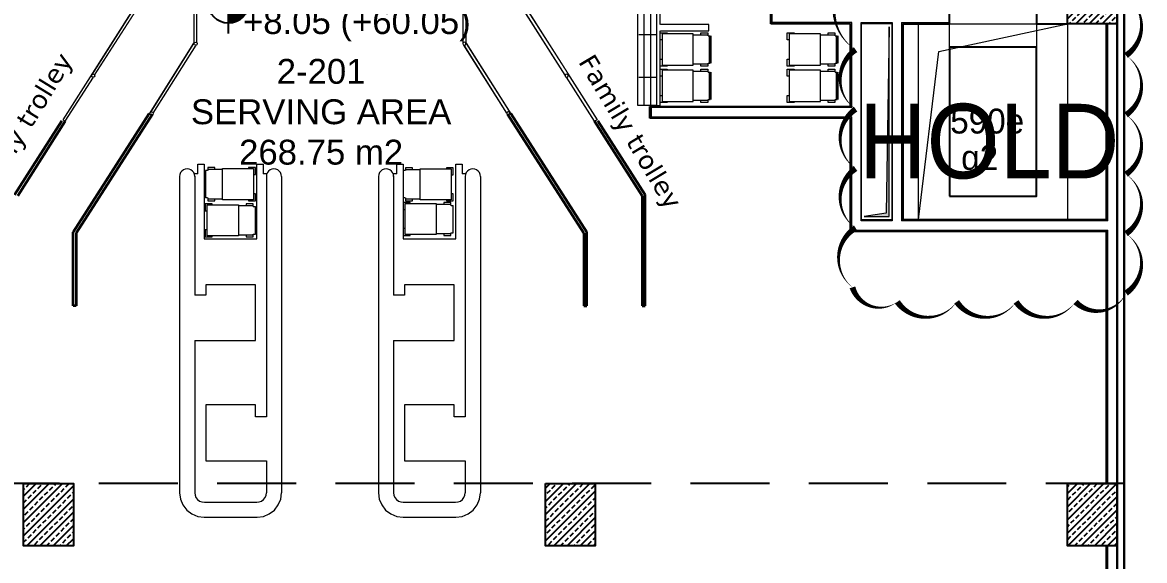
# Model space of a CAD drawing. Header units: metres. Extents: x -9891 to 773, y -8413 to 232.
# Drawn here: x -2600 to -794, y -5042 to -4176 of the extents above; entities that cross this region are included whole.
import ezdxf
from ezdxf.enums import TextEntityAlignment as Align

# ---------------------------------------------------------------- set-up
doc = ezdxf.new("R2010")
doc.units = ezdxf.units.M
doc.header["$LTSCALE"] = 0.01
doc.header["$MEASUREMENT"] = 0
doc.linetypes.add('HIDDEN', pattern=[9.525, 6.35, -3.175])
doc.linetypes.add('Wipeout_Contour', pattern=[5, 0, -5])
doc.layers.get('0').update_dxf_attribs({"color": 30, "lineweight": 0})
for name, color, linetype in [('AG-PLASTER', 73, 'Continuous'), ('V-0_Hatch_Concrete', 252, 'Continuous'), ('V-2_Column', 160, 'Continuous'), ('V-5_Mechanical', 222, 'Continuous'), ('V_KOT', 2, 'Continuous')]:
    doc.layers.add(name, color=color, linetype=linetype)
for name, color, linetype, lineweight in [('AG-Wall', 4, 'Continuous', 20), ('AI-040', 2, 'Continuous', 20), ('AI-040 @ 250', 2, 'Continuous', 20), ('Cephe Duvarı', 3, 'Continuous', 30), ('HOLD', 7, 'Continuous', 0), ('shaft', 3, 'Continuous', 20), ('SP1-Equipment', 4, 'Continuous', 9)]:
    doc.layers.add(name, color=color, linetype=linetype, lineweight=lineweight)
doc.styles.add('ALANLAR_B8$0$ALANLAR_B8$0$VIVA_100', font='arial.ttf', dxfattribs={"height": 25})
doc.styles.add('ARIAL', font='arial.ttf', dxfattribs={"width": 0.9})
doc.styles.add('ARIAL-ING', font='arial.ttf')
doc.styles.add('GENERATED_STYLE_5', font='verdana.ttf')
doc.styles.add('IIS IKEA SANS', font='')
doc.styles.get('IIS IKEA SANS').set_extended_font_data('IKEA Sans')

# ---------------------------------------------------------------- blocks, each defined once
blk = doc.blocks.new('150714_ARSA$0$KOLON 80X120')
at = {"layer": 'V-0_Hatch_Concrete'}
h = blk.add_hatch(dxfattribs=at)
h.set_pattern_fill('ANSI33', color=256, scale=60)
h.set_pattern_definition([(45, (-19036.79, -4512.143), (-10.606602, 10.606602), []), (45, (-19026.183, -4512.143), (-10.606602, 10.606602), [7.5, -3.75])])
h.paths.add_polyline_path([(0, 100), (80, 100), (80, 0), (0, 0)])
at = {"layer": 'V-2_Column'}
blk.add_lwpolyline([(0, 100), (80, 100), (80, 0), (0, 0), (0, 100)], dxfattribs=at)
blk = doc.blocks.new('Wall_192_1', base_point=(-21902, -35378))
at = {"color": 254, "linetype": 'Wipeout_Contour', "lineweight": 0, "ltscale": 164787.174527}
blk.add_wipeout([(-21937, -35343), (-21902, -35378), (-21311, -34788), (-21347, -34752)], dxfattribs=at).dxf.layer = 'SP1-Equipment'
at = {"layer": 'SP1-Equipment', "color": 7, "linetype": 'Continuous', "lineweight": 20}
blk.add_line((-21937, -35343), (-21902, -35378), dxfattribs=at)
at = {"color": 254, "linetype": 'Wipeout_Contour', "lineweight": 0, "ltscale": 160488.646338}
blk.add_wipeout([(-21311, -34717), (-21276, -34752), (-20374, -33850), (-20409, -33815)], dxfattribs=at).dxf.layer = 'SP1-Equipment'
at = {"color": 254, "linetype": 'Wipeout_Contour', "lineweight": 0, "ltscale": 197449.507403}
blk.add_wipeout([(-20398, -33803), (-20409, -33815), (-20391, -33832), (-20399, -33814), (-20395, -33804)], dxfattribs=at).dxf.layer = 'SP1-Equipment'
at = {"color": 254, "linetype": 'Wipeout_Contour', "lineweight": 0, "ltscale": 285347.931055}
blk.add_wipeout([(-21311, -34717), (-21347, -34752), (-21324, -34775), (-21331, -34758), (-21324, -34740), (-21306, -34733), (-21288, -34740)], dxfattribs=at).dxf.layer = 'SP1-Equipment'
at = {"color": 254, "linetype": 'Wipeout_Contour', "lineweight": 0, "ltscale": 236939.0596}
blk.add_wipeout([(-20391, -33832), (-20374, -33850), (-20348, -33824), (-20352, -33822), (-20356, -33832), (-20374, -33839)], dxfattribs=at).dxf.layer = 'SP1-Equipment'
at = {"color": 254, "linetype": 'Wipeout_Contour', "lineweight": 0, "ltscale": 122378.811117}
blk.add_wipeout([(-21306, -34783), (-21324, -34775), (-21311, -34788)], dxfattribs=at).dxf.layer = 'SP1-Equipment'
at = {"color": 254, "linetype": 'Wipeout_Contour', "lineweight": 0, "ltscale": 122247.043925}
blk.add_wipeout([(-21276, -34752), (-21288, -34740), (-21281, -34757)], dxfattribs=at).dxf.layer = 'SP1-Equipment'
at = {"layer": 'SP1-Equipment', "color": 7, "linetype": 'Continuous', "lineweight": 20}
for p, q in [((-20398, -33803), (-21937, -35343)), ((-21281, -34757), (-20348, -33824)), ((-21902, -35378), (-21306, -34783))]:
    blk.add_line(p, q, dxfattribs=at)
blk = doc.blocks.new('Wall_195_1', base_point=(-19410, -34427))
at = {"color": 254, "linetype": 'Wipeout_Contour', "lineweight": 0, "ltscale": 155685.132144}
blk.add_wipeout([(-19460, -34395), (-19410, -34395), (-19410, -33045), (-19460, -33045)], dxfattribs=at).dxf.layer = 'SP1-Equipment'
at = {"color": 254, "linetype": 'Wipeout_Contour', "lineweight": 0, "ltscale": 151200.997762}
blk.add_wipeout([(-19460, -32995), (-19410, -32995), (-19410, -31845), (-19460, -31845)], dxfattribs=at).dxf.layer = 'SP1-Equipment'
at = {"color": 254, "linetype": 'Wipeout_Contour', "lineweight": 0, "ltscale": 197595.678534}
blk.add_wipeout([(-19460, -34406), (-19451, -34410), (-19448, -34402), (-19430, -34395), (-19460, -34395)], dxfattribs=at).dxf.layer = 'SP1-Equipment'
at = {"color": 254, "linetype": 'Wipeout_Contour', "lineweight": 0, "ltscale": 147116.760278}
blk.add_wipeout([(-19460, -31795), (-19410, -31795), (-19410, -30652), (-19460, -30652)], dxfattribs=at).dxf.layer = 'SP1-Equipment'
at = {"color": 254, "linetype": 'Wipeout_Contour', "lineweight": 0, "ltscale": 268246.837725}
blk.add_wipeout([(-19460, -33045), (-19430, -33045), (-19448, -33037), (-19455, -33020), (-19448, -33002), (-19430, -32995), (-19460, -32995)], dxfattribs=at).dxf.layer = 'SP1-Equipment'
at = {"color": 254, "linetype": 'Wipeout_Contour', "lineweight": 0, "ltscale": 158002.79646}
blk.add_wipeout([(-19410, -34395), (-19430, -34395), (-19412, -34402), (-19410, -34407)], dxfattribs=at).dxf.layer = 'SP1-Equipment'
at = {"color": 254, "linetype": 'Wipeout_Contour', "lineweight": 0, "ltscale": 181488.29073}
blk.add_wipeout([(-19460, -30635), (-19460, -30636), (-19460, -30652), (-19438, -30652), (-19456, -30644)], dxfattribs=at).dxf.layer = 'SP1-Equipment'
at = {"color": 254, "linetype": 'Wipeout_Contour', "lineweight": 0, "ltscale": 261043.692297}
blk.add_wipeout([(-19460, -31845), (-19430, -31845), (-19448, -31837), (-19455, -31820), (-19448, -31802), (-19430, -31795), (-19460, -31795)], dxfattribs=at).dxf.layer = 'SP1-Equipment'
at = {"color": 254, "linetype": 'Wipeout_Contour', "lineweight": 0, "ltscale": 153150.735117}
blk.add_wipeout([(-19430, -32995), (-19412, -33002), (-19410, -33007), (-19410, -32995)], dxfattribs=at).dxf.layer = 'SP1-Equipment'
at = {"color": 254, "linetype": 'Wipeout_Contour', "lineweight": 0, "ltscale": 217623.104121}
blk.add_wipeout([(-19421, -30644), (-19438, -30652), (-19410, -30652), (-19410, -30615), (-19417, -30618), (-19413, -30627)], dxfattribs=at).dxf.layer = 'SP1-Equipment'
at = {"color": 254, "linetype": 'Wipeout_Contour', "lineweight": 0, "ltscale": 149033.580876}
blk.add_wipeout([(-19430, -31795), (-19412, -31802), (-19410, -31807), (-19410, -31795)], dxfattribs=at).dxf.layer = 'SP1-Equipment'
at = {"color": 254, "linetype": 'Wipeout_Contour', "lineweight": 0, "ltscale": 153290.28981}
blk.add_wipeout([(-19412, -33037), (-19430, -33045), (-19410, -33045), (-19410, -33033)], dxfattribs=at).dxf.layer = 'SP1-Equipment'
at = {"layer": 'SP1-Equipment', "color": 7, "linetype": 'Continuous', "lineweight": 20}
blk.add_line((-19410, -34404), (-19410, -33035), dxfattribs=at)
at = {"color": 254, "linetype": 'Wipeout_Contour', "lineweight": 0, "ltscale": 149171.77784}
blk.add_wipeout([(-19412, -31837), (-19430, -31845), (-19410, -31845), (-19410, -31833)], dxfattribs=at).dxf.layer = 'SP1-Equipment'
at = {"layer": 'SP1-Equipment', "color": 7, "linetype": 'Continuous', "lineweight": 20}
for p, q in [((-19460, -30638), (-19460, -34406)), ((-19410, -31804), (-19410, -30615)), ((-19410, -33004), (-19410, -31835))]:
    blk.add_line(p, q, dxfattribs=at)
blk = doc.blocks.new('Wall_201_1', base_point=(-11171, -34115))
at = {"color": 254, "linetype": 'Wipeout_Contour', "lineweight": 0, "ltscale": 144279.640695}
blk.add_wipeout([(-11171, -34115), (-11953, -34115), (-11953, -34215), (-11171, -34215)], dxfattribs=at).dxf.layer = 'SP1-Equipment'
at = {"layer": 'SP1-Equipment', "color": 7, "linetype": 'Continuous', "lineweight": 20}
for p, q in [((-11171, -34115), (-11953, -34115)), ((-11171, -34215), (-11171, -34115)), ((-11953, -34215), (-11171, -34215))]:
    blk.add_line(p, q, dxfattribs=at)
blk = doc.blocks.new('Wall_208_1', base_point=(-12013, -29401))
at = {"color": 254, "linetype": 'Wipeout_Contour', "lineweight": 0, "ltscale": 138279.79055}
blk.add_wipeout([(-12013, -29401), (-12013, -35418), (-11953, -35418), (-11953, -29401)], dxfattribs=at).dxf.layer = 'SP1-Equipment'
at = {"layer": 'SP1-Equipment', "color": 7, "linetype": 'Continuous', "lineweight": 20}
for p, q in [((-12013, -29401), (-12013, -35418)), ((-11953, -29401), (-12013, -29401)), ((-11953, -34115), (-11953, -29401)), ((-11953, -35418), (-11953, -34215)), ((-12013, -35418), (-11953, -35418))]:
    blk.add_line(p, q, dxfattribs=at)
blk = doc.blocks.new('Wall_242_1', base_point=(-15127, -34427))
at = {"color": 254, "linetype": 'Wipeout_Contour', "lineweight": 0, "ltscale": 138738.496948}
blk.add_wipeout([(-15077, -30652), (-15127, -30652), (-15127, -31795), (-15077, -31795)], dxfattribs=at).dxf.layer = 'SP1-Equipment'
at = {"color": 254, "linetype": 'Wipeout_Contour', "lineweight": 0, "ltscale": 204973.164877}
blk.add_wipeout([(-15127, -30615), (-15127, -30652), (-15099, -30652), (-15117, -30644), (-15124, -30627), (-15121, -30618)], dxfattribs=at).dxf.layer = 'SP1-Equipment'
at = {"color": 254, "linetype": 'Wipeout_Contour', "lineweight": 0, "ltscale": 143062.170018}
blk.add_wipeout([(-15077, -31845), (-15127, -31845), (-15127, -32995), (-15077, -32995)], dxfattribs=at).dxf.layer = 'SP1-Equipment'
at = {"color": 254, "linetype": 'Wipeout_Contour', "lineweight": 0, "ltscale": 170772.384266}
blk.add_wipeout([(-15082, -30644), (-15099, -30652), (-15077, -30652), (-15077, -30636), (-15078, -30635)], dxfattribs=at).dxf.layer = 'SP1-Equipment'
at = {"color": 254, "linetype": 'Wipeout_Contour', "lineweight": 0, "ltscale": 140993.313667}
blk.add_wipeout([(-15127, -31845), (-15108, -31845), (-15125, -31837), (-15127, -31833)], dxfattribs=at).dxf.layer = 'SP1-Equipment'
at = {"color": 254, "linetype": 'Wipeout_Contour', "lineweight": 0, "ltscale": 147792.958436}
blk.add_wipeout([(-15077, -33045), (-15127, -33045), (-15127, -34395), (-15077, -34395)], dxfattribs=at).dxf.layer = 'SP1-Equipment'
at = {"color": 254, "linetype": 'Wipeout_Contour', "lineweight": 0, "ltscale": 140847.088047}
blk.add_wipeout([(-15127, -31795), (-15127, -31807), (-15125, -31802), (-15108, -31795)], dxfattribs=at).dxf.layer = 'SP1-Equipment'
at = {"color": 254, "linetype": 'Wipeout_Contour', "lineweight": 0, "ltscale": 145343.758483}
blk.add_wipeout([(-15127, -33045), (-15108, -33045), (-15125, -33037), (-15127, -33033)], dxfattribs=at).dxf.layer = 'SP1-Equipment'
at = {"color": 254, "linetype": 'Wipeout_Contour', "lineweight": 0, "ltscale": 150305.61431}
blk.add_wipeout([(-15108, -34395), (-15127, -34395), (-15127, -34407), (-15125, -34402)], dxfattribs=at).dxf.layer = 'SP1-Equipment'
at = {"color": 254, "linetype": 'Wipeout_Contour', "lineweight": 0, "ltscale": 246516.552747}
blk.add_wipeout([(-15108, -31845), (-15077, -31845), (-15077, -31795), (-15108, -31795), (-15090, -31802), (-15083, -31820), (-15090, -31837)], dxfattribs=at).dxf.layer = 'SP1-Equipment'
at = {"color": 254, "linetype": 'Wipeout_Contour', "lineweight": 0, "ltscale": 145196.562148}
blk.add_wipeout([(-15127, -32995), (-15127, -33007), (-15125, -33002), (-15108, -32995)], dxfattribs=at).dxf.layer = 'SP1-Equipment'
at = {"color": 254, "linetype": 'Wipeout_Contour', "lineweight": 0, "ltscale": 187823.794576}
blk.add_wipeout([(-15077, -34395), (-15108, -34395), (-15090, -34402), (-15086, -34410), (-15077, -34406)], dxfattribs=at).dxf.layer = 'SP1-Equipment'
at = {"layer": 'SP1-Equipment', "color": 7, "linetype": 'Continuous', "lineweight": 20}
blk.add_line((-15127, -30615), (-15127, -31804), dxfattribs=at)
at = {"color": 254, "linetype": 'Wipeout_Contour', "lineweight": 0, "ltscale": 254131.791586}
blk.add_wipeout([(-15108, -33045), (-15077, -33045), (-15077, -32995), (-15108, -32995), (-15090, -33002), (-15083, -33020), (-15090, -33037)], dxfattribs=at).dxf.layer = 'SP1-Equipment'
at = {"layer": 'SP1-Equipment', "color": 7, "linetype": 'Continuous', "lineweight": 20}
for p, q in [((-15077, -34406), (-15077, -30638)), ((-15127, -31835), (-15127, -33004)), ((-15127, -33035), (-15127, -34404))]:
    blk.add_line(p, q, dxfattribs=at)
blk = doc.blocks.new('Column_71_1', base_point=(-21306, -34758))
at = {"layer": 'SP1-Equipment', "color": 7, "linetype": 'Continuous', "lineweight": 20}
blk.add_circle((-21306, -34758), 25, dxfattribs=at)
blk = doc.blocks.new('Column_83_1', base_point=(-19430, -34420))
at = {"layer": 'SP1-Equipment', "color": 7, "linetype": 'Continuous', "lineweight": 20}
blk.add_circle((-19430, -34420), 25, dxfattribs=at)
blk = doc.blocks.new('Column_84_1', base_point=(-20368, -35358))
at = {"layer": 'SP1-Equipment', "color": 7, "linetype": 'Continuous', "lineweight": 20}
blk.add_circle((-20368, -35358), 25, dxfattribs=at)
blk = doc.blocks.new('PSR_Basket dispenser')
at = {"layer": 'SP1-Equipment', "color": 7, "linetype": 'Continuous', "lineweight": 13}
for p, q in [((112, 805), (0, 805)), ((0, 805), (0, 693)), ((16, 273), (16, 773)), ((16, 773), (516, 773)), ((112, 773), (112, 805)), ((533, 805), (421, 805)), ((421, 805), (421, 773)), ((516, 773), (516, 273)), ((533, 693), (533, 805)), ((0, 693), (16, 693)), ((516, 693), (533, 693)), ((516, 273), (16, 273)), ((32, 273), (32, 38)), ((501, 38), (501, 273)), ((32, 150), (0, 150)), ((0, 150), (0, 38)), ((0, 38), (46, 38)), ((46, 35), (46, 0)), ((486, 38), (533, 38)), ((486, 35), (486, 0)), ((533, 150), (501, 150)), ((533, 38), (533, 150)), ((46, 0), (486, 0))]:
    blk.add_line(p, q, dxfattribs=at)
blk = doc.blocks.new('SSN_Tray rail long straight')
at = {"layer": 'SP1-Equipment', "color": 7, "linetype": 'Continuous', "lineweight": 13}
for p, q in [((0, 8773), (300, 8773)), ((94, 15), (94, 8758)), ((197, 15), (197, 8758)), ((300, 0), (300, 8773)), ((0, 7662), (285, 7662)), ((285, 7662), (285, 7662)), ((0, 6662), (285, 6662)), ((0, 5691), (285, 5691)), ((0, 4662), (285, 4662)), ((0, 3662), (285, 3662)), ((0, 2662), (285, 2662)), ((0, 1662), (285, 1662)), ((0, 662), (285, 662)), ((0, 0), (301, 0))]:
    blk.add_line(p, q, dxfattribs=at)
blk = doc.blocks.new('SSN_Basket dispenser')
at = {"layer": 'SP1-Equipment', "color": 7, "linetype": 'Continuous', "lineweight": 20}
for p, q in [((112, 805), (0, 805)), ((0, 805), (0, 693)), ((16, 273), (16, 773)), ((16, 773), (516, 773)), ((112, 773), (112, 805)), ((533, 805), (421, 805)), ((421, 805), (421, 773)), ((516, 773), (516, 273)), ((533, 693), (533, 805)), ((0, 693), (16, 693)), ((516, 693), (533, 693)), ((516, 273), (16, 273)), ((32, 273), (32, 38)), ((501, 38), (501, 273)), ((32, 150), (0, 150)), ((0, 150), (0, 38)), ((0, 38), (46, 38)), ((46, 35), (46, 0)), ((486, 38), (533, 38)), ((486, 35), (486, 0)), ((533, 150), (501, 150)), ((533, 38), (533, 150))]:
    blk.add_line(p, q, dxfattribs=at)
at = {"layer": 'SP1-Equipment', "color": 7, "linetype": 'Continuous', "lineweight": 40}
blk.add_line((46, 0), (486, 0), dxfattribs=at)
blk = doc.blocks.new('SSN_Cash register island')
at = {"layer": 'SP1-Equipment', "color": 7, "linetype": 'Continuous', "lineweight": 13}
for p, q in [((61, 5590), (91, 5602)), ((91, 5602), (122, 5606)), ((122, 5606), (154, 5602)), ((154, 5602), (183, 5590)), ((396, 5679), (296, 5679)), ((296, 5679), (296, 5527)), ((396, 4479), (396, 5679)), ((1346, 5679), (1246, 5679)), ((1246, 5679), (1246, 4479)), ((1346, 5527), (1346, 5679)), ((1458, 5590), (1488, 5602)), ((1488, 5602), (1519, 5606)), ((1519, 5606), (1551, 5602)), ((1551, 5602), (1580, 5590)), ((0, 5484), (5, 5516)), ((0, 5484), (0, 395)), ((5, 5516), (17, 5545)), ((17, 5545), (36, 5570)), ((36, 5570), (61, 5590)), ((183, 5590), (209, 5570)), ((209, 5570), (228, 5545)), ((228, 5545), (240, 5516)), ((235, 5527), (296, 5527)), ((240, 5516), (244, 5484)), ((244, 5484), (244, 1616)), ((1346, 5527), (1406, 5527)), ((1397, 5484), (1401, 5516)), ((1397, 5492), (1397, 3573)), ((1401, 5516), (1414, 5545)), ((1414, 5545), (1433, 5570)), ((1433, 5570), (1458, 5590)), ((1580, 5590), (1605, 5570)), ((1605, 5570), (1625, 5545)), ((1625, 5545), (1637, 5516)), ((1637, 5516), (1641, 5484)), ((1641, 5484), (1641, 395)), ((1246, 4479), (396, 4479)), ((421, 2841), (421, 3737)), ((421, 3737), (424, 3737)), ((424, 3737), (1221, 3737)), ((1221, 3737), (1221, 3573)), ((1221, 3573), (1397, 3573)), ((1397, 2841), (421, 2841)), ((1397, 2841), (1397, 395)), ((421, 1616), (421, 1811)), ((421, 1811), (1221, 1811)), ((1221, 1811), (1221, 1616)), ((244, 1616), (421, 1616)), ((1221, 1616), (1221, 906)), ((244, 906), (244, 395)), ((1221, 906), (244, 906)), ((14, 293), (0, 395)), ((250, 355), (244, 395)), ((1397, 395), (1392, 355)), ((1641, 395), (1628, 293)), ((53, 198), (14, 293)), ((116, 116), (53, 198)), ((265, 318), (250, 355)), ((290, 285), (265, 318)), ((322, 261), (290, 285)), ((359, 245), (322, 261)), ((399, 240), (359, 245)), ((1242, 240), (399, 240)), ((1283, 245), (1242, 240)), ((1320, 261), (1283, 245)), ((1352, 285), (1320, 261)), ((1377, 318), (1352, 285)), ((1392, 355), (1377, 318)), ((1588, 198), (1526, 116)), ((1628, 293), (1588, 198)), ((198, 53), (116, 116)), ((293, 13), (198, 53)), ((395, 0), (293, 13)), ((1246, 0), (398, 0)), ((1348, 13), (1246, 0)), ((1444, 53), (1348, 13)), ((1526, 116), (1444, 53))]:
    blk.add_line(p, q, dxfattribs=at)
blk = doc.blocks.new('A$C10196342')
at = {"layer": 'SP1-Equipment', "color": 7, "lineweight": 35}
for p, q in [((-6848, -36370), (-6848, -38140)), ((-6797, -38140), (-6796, -36356)), ((-16005, -38140), (-16006, -36957)), ((-15955, -36971), (-15955, -38140)), ((-7787, -36971), (-7787, -38140)), ((-7737, -38140), (-7736, -36957)), ((-15955, -38140), (-16005, -38140)), ((-7787, -38140), (-7737, -38140)), ((-6848, -38140), (-6797, -38140))]:
    blk.add_line(p, q, dxfattribs=at)
for name, p in [('Wall_242_1', (-9730, -33927)), ('Wall_201_1', (-5773, -33615))]:
    blk.add_blockref(name, p, dxfattribs=at)
at = {"layer": 'SP1-Equipment', "color": 7, "lineweight": 35, "rotation": 12.494122409523}
blk.add_blockref('Wall_192_1', (-16130, -35171), dxfattribs=at)
at = {"layer": 'SP1-Equipment', "color": 7, "lineweight": 35, "xscale": -0.9999999999999982, "rotation": 347.505877590477}
blk.add_blockref('Wall_192_1', (-7612, -35171), dxfattribs=at)
at = {"layer": 'SP1-Equipment', "color": 7, "linetype": 'Continuous', "lineweight": 13, "xscale": -0.9999999999999987, "zscale": 999.9999999999994, "rotation": 90}
for p in [(-3705, -33749), (-3705, -34334)]:
    blk.add_blockref('SSN_Basket dispenser', p, dxfattribs=at)
at = {"layer": 'SP1-Equipment', "color": 7, "linetype": 'Continuous', "lineweight": 13, "xscale": -0.9999999999999987, "zscale": 1000}
for p in [(-12650, -41541), (-9449, -41541)]:
    blk.add_blockref('SSN_Cash register island', p, dxfattribs=at)
at = {"layer": 'SP1-Equipment', "color": 7, "linetype": 'Continuous', "lineweight": 13, "yscale": 1.003287636965597, "zscale": 1000}
for p, rotation in [((-13876, -35916), 270), ((-10693, -35918), 270), ((-9887, -37009), 90), ((-13071, -37030), 90)]:
    blk.add_blockref('PSR_Basket dispenser', p, dxfattribs=dict(at, rotation=rotation))
at = {"layer": 'SP1-Equipment', "color": 7, "lineweight": 35}
blk.add_blockref('Wall_208_1', (-6615, -28901), dxfattribs=at)
at = {"layer": 'SP1-Equipment', "color": 7, "lineweight": 35, "rotation": 12.494122409523}
blk.add_blockref('Column_71_1', (-15682, -34437), dxfattribs=at)
at = {"layer": 'SP1-Equipment', "color": 7, "lineweight": 35, "xscale": -0.9999999999999982, "rotation": 347.505877590477}
blk.add_blockref('Column_71_1', (-8060, -34437), dxfattribs=at)
at = {"color": 254, "linetype": 'Wipeout_Contour', "lineweight": 0, "ltscale": 160653.619389}
for points in [[(-14753, -35004), (-14711, -35030), (-14030, -33951), (-14072, -33924)], [(-8989, -35004), (-9031, -35030), (-9712, -33951), (-9670, -33924)]]:
    blk.add_wipeout(points, dxfattribs=at).dxf.layer = 'SP1-Equipment'
at = {"color": 254, "linetype": 'Wipeout_Contour', "lineweight": 0, "ltscale": 167852.804809}
for points in [[(-16677, -36521), (-16627, -36542), (-14975, -34889), (-15010, -34854)], [(-7064, -36521), (-7114, -36542), (-8767, -34889), (-8732, -34854)]]:
    blk.add_wipeout(points, dxfattribs=at).dxf.layer = 'SP1-Equipment'
at = {"layer": 'SP1-Equipment', "color": 7, "lineweight": 35}
for p, q in [((-16946, -36356), (-16184, -35161)), ((-16130, -35171), (-16894, -36370)), ((-7612, -35171), (-6848, -36370)), ((-6796, -36356), (-7558, -35161))]:
    blk.add_line(p, q, dxfattribs=at)
at = {"layer": 'SP1-Equipment', "color": 7, "linetype": 'Continuous', "lineweight": 13, "xscale": -0.9977159984263106, "yscale": 0.6859137819357574, "zscale": 999.9999999999994}
blk.add_blockref('SSN_Tray rail long straight', (-6615, -34918), dxfattribs=at)
at = {"layer": 'SP1-Equipment', "color": 7, "linetype": 'Continuous', "lineweight": 13, "xscale": -0.9999999999999987, "zscale": 999.9999999999994, "rotation": 90}
for p in [(-5750, -33749), (-5750, -34334)]:
    blk.add_blockref('SSN_Basket dispenser', p, dxfattribs=at)
at = {"layer": 'SP1-Equipment', "color": 7, "linetype": 'Continuous', "lineweight": 13, "char_height": 300, "attachment_point": 2, "style": 'GENERATED_STYLE_5'}
for insert, rotation in [((-16986, -35224), 58.5116), ((-6905, -35260), 300.9094)]:
    blk.add_mtext('{Family trolley}', dxfattribs=dict(at, insert=insert, rotation=rotation))
at = {"color": 254, "linetype": 'Wipeout_Contour', "lineweight": 0, "ltscale": 197683.464047}
for points in [[(-14065, -33913), (-14072, -33924), (-14046, -33941), (-14057, -33925), (-14055, -33915)], [(-9677, -33913), (-9670, -33924), (-9696, -33941), (-9685, -33925), (-9687, -33915)]]:
    blk.add_wipeout(points, dxfattribs=at).dxf.layer = 'SP1-Equipment'
at = {"color": 254, "linetype": 'Wipeout_Contour', "lineweight": 0, "ltscale": 285601.094756}
for points in [[(-14753, -35004), (-14780, -35046), (-14754, -35063), (-14765, -35047), (-14762, -35028), (-14746, -35017), (-14727, -35020)], [(-8989, -35004), (-8962, -35046), (-8988, -35063), (-8977, -35047), (-8980, -35028), (-8996, -35017), (-9015, -35020)]]:
    blk.add_wipeout(points, dxfattribs=at).dxf.layer = 'SP1-Equipment'
at = {"color": 254, "linetype": 'Wipeout_Contour', "lineweight": 0, "ltscale": 158194.862163}
for points in [[(-14046, -33941), (-14030, -33951), (-14024, -33942), (-14027, -33944)], [(-9696, -33941), (-9712, -33951), (-9718, -33942), (-9715, -33944)]]:
    blk.add_wipeout(points, dxfattribs=at).dxf.layer = 'SP1-Equipment'
at = {"color": 254, "linetype": 'Wipeout_Contour', "lineweight": 0, "ltscale": 163312.565607}
for points in [[(-14735, -35066), (-14754, -35063), (-14738, -35073), (-14732, -35064)], [(-9007, -35066), (-8988, -35063), (-9004, -35073), (-9010, -35064)]]:
    blk.add_wipeout(points, dxfattribs=at).dxf.layer = 'SP1-Equipment'
at = {"layer": 'SP1-Equipment', "color": 7, "lineweight": 35, "xscale": -0.9999999999999979, "rotation": 347.2665490060239}
blk.add_blockref('Column_83_1', (-9709, -33920), dxfattribs=at)
at = {"color": 254, "linetype": 'Wipeout_Contour', "lineweight": 0, "ltscale": 163154.862937}
for points in [[(-14711, -35030), (-14727, -35020), (-14716, -35036), (-14717, -35040)], [(-9031, -35030), (-9015, -35020), (-9026, -35036), (-9025, -35040)]]:
    blk.add_wipeout(points, dxfattribs=at).dxf.layer = 'SP1-Equipment'
at = {"layer": 'SP1-Equipment', "color": 7, "linetype": 'Continuous', "lineweight": 20}
for p, q in [((-14065, -33913), (-14783, -35051)), ((-14716, -35038), (-14025, -33944)), ((-9026, -35038), (-9717, -33944)), ((-9677, -33913), (-8959, -35051))]:
    blk.add_line(p, q, dxfattribs=at)
at = {"layer": 'SP1-Equipment', "color": 7, "lineweight": 35}
for p, q in [((-16006, -36957), (-14780, -35046)), ((-14726, -35056), (-15955, -36971)), ((-9016, -35056), (-7787, -36971)), ((-7736, -36957), (-8962, -35046))]:
    blk.add_line(p, q, dxfattribs=at)
at = {"layer": 'SP1-Equipment', "color": 7, "lineweight": 35, "rotation": 12.73345099397606}
blk.add_blockref('Column_84_1', (-14741, -35041), dxfattribs=at)
at = {"layer": 'SP1-Equipment', "color": 7, "lineweight": 35, "xscale": -0.9999999999999979, "rotation": 347.2665490060239}
blk.add_blockref('Column_84_1', (-9001, -35041), dxfattribs=at)
at = {"layer": 'SP1-Equipment', "color": 7, "lineweight": 35}
blk.add_blockref('Wall_195_1', (-14013, -33927), dxfattribs=at)
at = {"layer": 'SP1-Equipment', "color": 7, "lineweight": 35, "rotation": 12.73345099397606}
blk.add_blockref('Column_83_1', (-14032, -33920), dxfattribs=at)
blk = doc.blocks.new('*U8')
at = {"style": 'ARIAL'}
for tag, p in [('NO', (1.676, 0.8)), ('MAHAL', (1.676, -1.8)), ('ALAN', (1.676, -4.4))]:
    blk.add_attdef(tag, text='', height=1.6, dxfattribs=at).set_placement(p, align=Align.MIDDLE_CENTER)
blk = doc.blocks.new('*U175')
for p, q in [((0, -493), (0, 493)), ((-493, 0), (2191, 0))]:
    blk.add_line(p, q)
at = {"const_width": 328}
for points in [[(0, 164, 0.414214), (-164, 0, 0.414214)], [(0, -164, 0.414214), (164, 0, 0.414214)]]:
    blk.add_lwpolyline(points, format="xyb", dxfattribs=at)
blk.add_circle((0, 0), 328)
at = {"style": 'ALANLAR_B8$0$ALANLAR_B8$0$VIVA_100'}
for tag, p in [('%%P0.00', (1897, 137)), ('-0.07', (1834, -502))]:
    blk.add_attdef(tag, text='', height=400, dxfattribs=at).set_placement(p, align=Align.RIGHT)

msp = doc.modelspace()

# ---------------------------------------------------------------- linework, layer by layer
msp.add_lwpolyline([(-1108.4, -4178.1), (-968.4, -4178.1), (-968.4, -4215.6), (-1108.4, -4215.6)], close=True)
at = {"layer": 'AG-PLASTER'}
for p, q in [((-1395.8, -4178.1), (-1395.8, -4159.1)), ((-1108.4, -4178.1), (-1108.4, -4159.1)), ((-968.4, -4159.1), (-968.4, -4178.1)), ((-1267.4, -4178.1), (-1395.8, -4178.1)), ((-1267.4, -4311.1), (-1267.4, -4178.1)), ((-968.4, -4178.1), (-918.4, -4178.1)), ((-1590.4, -4330.1), (-1590.4, -4311.1)), ((-1590.4, -4311.1), (-1267.4, -4311.1)), ((-1267.4, -4330.1), (-1590.4, -4330.1)), ((-1267.4, -4512.1), (-1267.4, -4330.1)), ((-855.4, -4918.1), (-855.4, -4512.1)), ((-855.4, -5175.6), (-855.4, -5018.1))]:
    msp.add_line(p, q, dxfattribs=at)
at = {"layer": 'AG-Wall'}
for p, q in [((-1393.8, -4176.1), (-1393.8, -4161.1)), ((-1265.4, -4176.1), (-1393.8, -4176.1)), ((-1265.4, -4313.1), (-1265.4, -4176.1)), ((-1250.4, -4495.1), (-1250.4, -4176.1)), ((-1250.4, -4176.1), (-1200.4, -4176.1)), ((-1588.4, -4313.1), (-1588.4, -4328.1)), ((-1265.4, -4510.1), (-1265.4, -4328.1)), ((-1200.4, -4495.1), (-1250.4, -4495.1)), ((-853.4, -5173.6), (-853.4, -5018.1))]:
    msp.add_line(p, q, dxfattribs=at)
for points in [[(-853.4, -4495.1), (-853.4, -4178.1), (-838.4, -4178.1), (-838.4, -5173.6)], [(-1265.4, -4313.1), (-1588.4, -4313.1)], [(-1588.4, -4328.1), (-1265.4, -4328.1)], [(-853.4, -4918.1), (-853.4, -4510.1)]]:
    msp.add_lwpolyline(points, dxfattribs=at)
at = {"layer": 'AI-040', "color": 2, "linetype": 'HIDDEN', "lineweight": -2, "ltscale": 2000, "transparency": 33554610}
msp.add_lwpolyline([(-826.4, -4918.1), (-3358.4, -4918.1), (-3358.4, -1798.1)], dxfattribs=at)
at = {"layer": 'Cephe Duvarı', "ltscale": 1000, "transparency": 33554687}
msp.add_line((-838.4, -718.1), (-838.4, -5173.6), dxfattribs=at)
msp.add_lwpolyline([(-918.4, -718.1), (-918.4, -706.6), (-826.9, -706.6), (-826.9, -5175.6), (-838.4, -5175.6), (-838.4, -5173.6)], dxfattribs=at)
at = {"layer": 'HOLD'}
msp.add_lwpolyline([(-1264.4, -4096.1, 0, 9.56, -0.520567), (-1168.8, -4096.1, 0, 9.56, -0.520567), (-1073.2, -4096.1, 0, 9.56, -0.520567), (-977.6, -4096.1, 0, 9.56, -0.520567), (-882.1, -4096.1, 0, 9.56, -0.520567), (-824, -4133.6, 0, 9.56, -0.520567), (-824, -4229.2, 0, 9.56, -0.520567), (-824, -4324.8, 0, 9.56, -0.520567), (-824, -4420.4, 0, 9.56, -0.520567), (-824, -4516, 0, 9.56, -0.520567), (-824, -4611.6, 0, 9.56, -0.520567), (-905.5, -4625.7, 0, 9.56, -0.520567), (-1001.1, -4625.7, 0, 9.56, -0.520567), (-1096.7, -4625.7, 0, 9.56, -0.520567), (-1192.2, -4625.7, 0, 9.56, -0.520567), (-1264.4, -4602.3, 0, 9.56, -0.519856), (-1259.4, -4506.7, 0, 9.56, -0.520567), (-1259.4, -4411.1, 0, 9.56, -0.520567), (-1259.4, -4315.5, 0, 9.56, -0.520567), (-1259.4, -4219.9, 0, 9.56, -0.520143)], format="xyseb", close=True, dxfattribs=at)
at = {"layer": 'shaft', "ltscale": 2000}
for points in [[(-1200.4, -4493.1), (-1200.4, -4178.1), (-1250.4, -4178.1), (-1250.4, -4493.1)], [(-1158.4, -4178.1), (-918.4, -4178.1), (-918.4, -4493.1), (-1158.4, -4493.1)]]:
    msp.add_lwpolyline(points, close=True, dxfattribs=at)
at = {"layer": 'V-5_Mechanical', "linetype": 'Continuous', "lineweight": -2, "transparency": 33554610}
msp.add_lwpolyline([(-1108.4, -4455.6), (-968.4, -4455.6), (-968.4, -4215.6), (-1108.4, -4215.6)], close=True, dxfattribs=at)

# ---------------------------------------------------------------- block references
at = {"layer": 'V-2_Column'}
for p in [(-918.4, -4178.1), (-1758.4, -5018.1), (-918.4, -5018.1)]:
    msp.add_blockref('150714_ARSA$0$KOLON 80X120', p, dxfattribs=at)

# ---------------------------------------------------------------- texts
at = {"layer": 'AI-040', "style": 'IIS IKEA SANS'}
for s, p in [('590e', (-1107.1, -4354.8)), ('g2', (-1089.4, -4413.5))]:
    msp.add_text(s, height=40, dxfattribs=at).set_placement(p)

# ---------------------------------------------------------------- next in the draw order: block references
at = {"layer": 'SP1-Equipment', "xscale": 0.1, "yscale": 0.1, "zscale": 0.1}
msp.add_blockref('A$C10196342', (-918.3, -818.1), dxfattribs=at)

# ---------------------------------------------------------------- next in the draw order: hatches: boundary and pattern name
at = {"layer": 'shaft'}
h = msp.add_hatch(color=256, dxfattribs=at)
h.dxf.hatch_style = 1
h.paths.add_polyline_path([(-1245.4, -4488.1), (-1205.4, -4488.1), (-1205.4, -4183.1), (-1210.4, -4483.1)])

# ---------------------------------------------------------------- next in the draw order: linework, layer by layer
at = {"layer": 'AG-PLASTER'}
for p, q in [((-1183.4, -4178.1), (-1108.4, -4178.1)), ((-1267.4, -4512.1), (-855.4, -4512.1))]:
    msp.add_line(p, q, dxfattribs=at)
msp.add_lwpolyline([(-1183.4, -4178.1), (-1183.4, -4493.1), (-855.4, -4493.1), (-855.4, -4178.1)], dxfattribs=at)
at = {"layer": 'AG-Wall', "linetype": 'Continuous', "transparency": 33554687}
for p, q in [((-1200.4, -4176.1), (-1200.4, -4495.1)), ((-1185.4, -4176.1), (-1185.4, -4495.1)), ((-1185.4, -4176.1), (-1110.4, -4176.1)), ((-853.4, -4495.1), (-1185.4, -4495.1)), ((-1265.4, -4510.1), (-853.4, -4510.1))]:
    msp.add_line(p, q, dxfattribs=at)
at = {"layer": 'shaft'}
msp.add_lwpolyline([(-1245.4, -4488.1), (-1205.4, -4488.1), (-1205.4, -4183.1), (-1210.4, -4483.1), (-1245.4, -4488.1)], dxfattribs=at)
at = {"layer": 'shaft', "ltscale": 2000}
msp.add_lwpolyline([(-1158.4, -4493.1), (-1125.5, -4223.1), (-918.4, -4178.1)], dxfattribs=at)

# ---------------------------------------------------------------- next in the draw order: block references
at = {"layer": 'AI-040 @ 250', "color": 2, "linetype": 'Continuous', "lineweight": -2, "transparency": 33554610, "xscale": 25, "yscale": 25, "zscale": 25}
msp.add_blockref('*U8', (-2161.5, -4274.8), dxfattribs=at).add_auto_attribs({'ALAN': '268.75 m2', 'MAHAL': 'SERVING AREA', 'NO': '2-201'})
at = {"layer": 'V-2_Column'}
msp.add_blockref('150714_ARSA$0$KOLON 80X120', (-2598.4, -5018.1), dxfattribs=at)
at = {"layer": 'V_KOT'}
ref = msp.add_blockref('*U175', (-2268.8, -4144.5), dxfattribs=dict(at, xscale=0.1, yscale=0.1, zscale=0.1))
ref.add_attrib('-0.07', '   +8.05 (+60.05)', dxfattribs={"layer": '0', "height": 40, "style": 'ALANLAR_B8$0$ALANLAR_B8$0$VIVA_100'}).set_placement((-2085.4, -4194.7), align=Align.CENTER)
ref.add_attrib('%%P0.00', '   +8.20 (+60.20)', dxfattribs={"layer": '0', "height": 40, "style": 'ALANLAR_B8$0$ALANLAR_B8$0$VIVA_100'}).set_placement((-2079.1, -4130.8), align=Align.CENTER)

# ---------------------------------------------------------------- next in the draw order: texts
at = {"layer": 'HOLD', "style": 'ARIAL-ING', "width": 0.9}
msp.add_text('HOLD', height=120, dxfattribs=at).set_placement((-1254, -4427))

doc.saveas('drawing.dxf')
